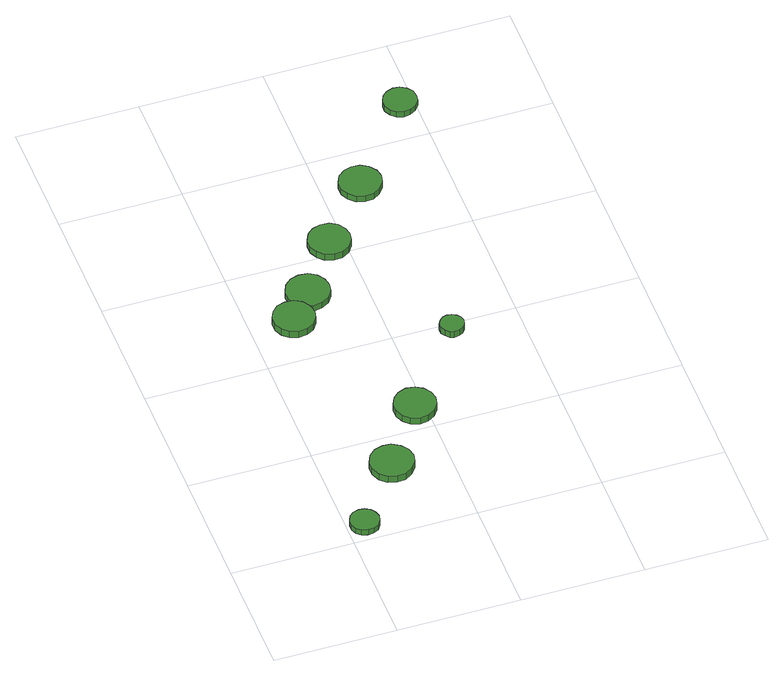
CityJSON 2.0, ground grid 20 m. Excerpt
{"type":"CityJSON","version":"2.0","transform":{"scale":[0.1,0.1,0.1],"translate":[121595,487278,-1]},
"CityObjects":{
"tree1":{"type":"SolitaryVegetationObject","attributes":{"function":"something"},"geometry":[{"type":"MultiSurface","lod":"1","boundaries":[[[0,1,2,3,4,5,6,7,8,9,10,11,12,13,14]],[[15,16,17,18,19,20,21,22,23,24,25,26,27,28,29]],[[0,29,28,1]],[[1,28,27,2]],[[2,27,26,3]],[[3,26,25,4]],[[4,25,24,5]],[[5,24,23,6]],[[6,23,22,7]],[[7,22,21,8]],[[8,21,20,9]],[[9,20,19,10]],[[10,19,18,11]],[[11,18,17,12]],[[12,17,16,13]],[[13,16,15,14]],[[14,15,29,0]]]}]},
"tree2":{"type":"SolitaryVegetationObject","attributes":{"function":"something"},"geometry":[{"type":"MultiSurface","lod":"1","boundaries":[[[30,31,32,33,34,35,36,37,38,39,40,41,42,43,44]],[[45,46,47,48,49,50,51,52,53,54,55,56,57,58,59]],[[30,59,58,31]],[[31,58,57,32]],[[32,57,56,33]],[[33,56,55,34]],[[34,55,54,35]],[[35,54,53,36]],[[36,53,52,37]],[[37,52,51,38]],[[38,51,50,39]],[[39,50,49,40]],[[40,49,48,41]],[[41,48,47,42]],[[42,47,46,43]],[[43,46,45,44]],[[44,45,59,30]]]}]},
"tree3":{"type":"SolitaryVegetationObject","attributes":{"function":"something"},"geometry":[{"type":"MultiSurface","lod":"1","boundaries":[[[60,61,62,63,64,65,66,67,68,69,70,71,72,73,74]],[[75,76,77,78,79,80,81,82,83,84,85,86,87,88,89]],[[60,89,88,61]],[[61,88,87,62]],[[62,87,86,63]],[[63,86,85,64]],[[64,85,84,65]],[[65,84,83,66]],[[66,83,82,67]],[[67,82,81,68]],[[68,81,80,69]],[[69,80,79,70]],[[70,79,78,71]],[[71,78,77,72]],[[72,77,76,73]],[[73,76,75,74]],[[74,75,89,60]]]}]},
"tree4":{"type":"SolitaryVegetationObject","attributes":{"function":"something"},"geometry":[{"type":"MultiSurface","lod":"1","boundaries":[[[90,91,92,93,94,95,96,97,98,99,100,101,102,103,104]],[[105,106,107,108,109,110,111,112,113,114,115,116,117,118,119]],[[90,119,118,91]],[[91,118,117,92]],[[92,117,116,93]],[[93,116,115,94]],[[94,115,114,95]],[[95,114,113,96]],[[96,113,112,97]],[[97,112,111,98]],[[98,111,110,99]],[[99,110,109,100]],[[100,109,108,101]],[[101,108,107,102]],[[102,107,106,103]],[[103,106,105,104]],[[104,105,119,90]]]}]},
"tree5":{"type":"SolitaryVegetationObject","attributes":{"function":"something"},"geometry":[{"type":"MultiSurface","lod":"1","boundaries":[[[120,121,122,123,124,125,126,127,128,129,130,131,132,133,134]],[[135,136,137,138,139,140,141,142,143,144,145,146,147,148,149]],[[120,149,148,121]],[[121,148,147,122]],[[122,147,146,123]],[[123,146,145,124]],[[124,145,144,125]],[[125,144,143,126]],[[126,143,142,127]],[[127,142,141,128]],[[128,141,140,129]],[[129,140,139,130]],[[130,139,138,131]],[[131,138,137,132]],[[132,137,136,133]],[[133,136,135,134]],[[134,135,149,120]]]}]},
"tree6":{"type":"SolitaryVegetationObject","attributes":{"function":"something"},"geometry":[{"type":"MultiSurface","lod":"1","boundaries":[[[150,151,152,153,154,155,156,157,158,159,160,161,162,163,164]],[[165,166,167,168,169,170,171,172,173,174,175,176,177,178,179]],[[150,179,178,151]],[[151,178,177,152]],[[152,177,176,153]],[[153,176,175,154]],[[154,175,174,155]],[[155,174,173,156]],[[156,173,172,157]],[[157,172,171,158]],[[158,171,170,159]],[[159,170,169,160]],[[160,169,168,161]],[[161,168,167,162]],[[162,167,166,163]],[[163,166,165,164]],[[164,165,179,150]]]}]},
"tree7":{"type":"SolitaryVegetationObject","attributes":{"function":"something"},"geometry":[{"type":"MultiSurface","lod":"1","boundaries":[[[180,181,182,183,184,185,186,187,188,189,190,191,192,193,194]],[[195,196,197,198,199,200,201,202,203,204,205,206,207,208,209]],[[180,209,208,181]],[[181,208,207,182]],[[182,207,206,183]],[[183,206,205,184]],[[184,205,204,185]],[[185,204,203,186]],[[186,203,202,187]],[[187,202,201,188]],[[188,201,200,189]],[[189,200,199,190]],[[190,199,198,191]],[[191,198,197,192]],[[192,197,196,193]],[[193,196,195,194]],[[194,195,209,180]]]}]},
"tree8":{"type":"SolitaryVegetationObject","attributes":{"function":"something"},"geometry":[{"type":"MultiSurface","lod":"1","boundaries":[[[210,211,212,213,214,215,216,217,218,219,220,221,222,223,224]],[[225,226,227,228,229,230,231,232,233,234,235,236,237,238,239]],[[210,239,238,211]],[[211,238,237,212]],[[212,237,236,213]],[[213,236,235,214]],[[214,235,234,215]],[[215,234,233,216]],[[216,233,232,217]],[[217,232,231,218]],[[218,231,230,219]],[[219,230,229,220]],[[220,229,228,221]],[[221,228,227,222]],[[222,227,226,223]],[[223,226,225,224]],[[224,225,239,210]]]}]},
"tree9":{"type":"SolitaryVegetationObject","attributes":{"function":"something"},"geometry":[{"type":"MultiSurface","lod":"1","boundaries":[[[240,241,242,243,244,245,246,247,248,249,250,251,252,253,254]],[[255,256,257,258,259,260,261,262,263,264,265,266,267,268,269]],[[240,269,268,241]],[[241,268,267,242]],[[242,267,266,243]],[[243,266,265,244]],[[244,265,264,245]],[[245,264,263,246]],[[246,263,262,247]],[[247,262,261,248]],[[248,261,260,249]],[[249,260,259,250]],[[250,259,258,251]],[[251,258,257,252]],[[252,257,256,253]],[[253,256,255,254]],[[254,255,269,240]]]}]}
},
"vertices":[
[52,33,17],[49,42,17],[44,50,17],[35,55,17],[26,56,17],[16,53,17],[9,47,17],[5,38,17],[5,28,17],[9,19,17],[16,13,17],[26,10,17],[35,11,17],[44,15,17],[49,23,17],[49,23,6],[44,15,6],[35,11,6],[26,10,6],[16,13,6],[9,19,6],[5,28,6],[5,38,6],[9,47,6],[16,53,6],[26,56,6],[35,55,6],[44,50,6],[49,42,6],[52,33,6],
[144,138,19],[141,152,19],[132,164,19],[119,172,19],[105,173,19],[91,169,19],[80,159,19],[74,145,19],[74,131,19],[80,117,19],[91,107,19],[105,103,19],[119,104,19],[132,112,19],[141,124,19],[141,124,6],[132,112,6],[119,104,6],[105,103,6],[91,107,6],[80,117,6],[74,131,6],[74,145,6],[80,159,6],[91,169,6],[105,173,6],[119,172,6],[132,164,6],[141,152,6],[144,138,6],
[101,475,26],[98,489,26],[90,501,26],[78,508,26],[64,509,26],[50,505,26],[40,495,26],[34,483,26],[34,468,26],[40,455,26],[50,446,26],[64,442,26],[78,443,26],[90,450,26],[98,462,26],[98,462,13],[90,450,13],[78,443,13],[64,442,13],[50,446,13],[40,455,13],[34,468,13],[34,483,13],[40,495,13],[50,505,13],[64,509,13],[78,508,13],[90,501,13],[98,489,13],[101,475,13],
[215,240,24],[212,254,24],[204,265,24],[192,272,24],[178,274,24],[164,269,24],[154,260,24],[148,247,24],[148,233,24],[154,220,24],[164,211,24],[178,206,24],[192,208,24],[204,215,24],[212,226,24],[212,226,11],[204,215,11],[192,208,11],[178,206,11],[164,211,11],[154,220,11],[148,233,11],[148,247,11],[154,260,11],[164,269,11],[178,274,11],[192,272,11],[204,265,11],[212,254,11],[215,240,11],
[142,524,24],[139,538,24],[131,550,24],[118,558,24],[103,559,24],[89,555,24],[78,545,24],[72,531,24],[72,517,24],[78,503,24],[89,494,24],[103,489,24],[118,491,24],[131,498,24],[139,510,24],[139,510,12],[131,498,12],[118,491,12],[103,489,12],[89,494,12],[78,503,12],[72,517,12],[72,531,12],[78,545,12],[89,555,12],[103,559,12],[118,558,12],[131,550,12],[139,538,12],[142,524,12],
[209,622,20],[206,635,20],[198,647,20],[186,654,20],[172,655,20],[158,651,20],[148,642,20],[142,629,20],[142,615,20],[148,602,20],[158,592,20],[172,588,20],[186,589,20],[198,596,20],[206,608,20],[206,608,7],[198,596,7],[186,589,7],[172,588,7],[158,592,7],[148,602,7],[142,615,7],[142,629,7],[148,642,7],[158,651,7],[172,655,7],[186,654,7],[198,647,7],[206,635,7],[209,622,7],
[311,385,23],[309,393,23],[304,399,23],[297,403,23],[289,404,23],[282,402,23],[276,396,23],[272,389,23],[272,381,23],[276,374,23],[282,368,23],[289,366,23],[297,367,23],[304,371,23],[309,377,23],[309,377,11],[304,371,11],[297,367,11],[289,366,11],[282,368,11],[276,374,11],[272,381,11],[272,389,11],[276,396,11],[282,402,11],[289,404,11],[297,403,11],[304,399,11],[309,393,11],[311,385,11],
[296,726,19],[293,739,19],[284,751,19],[272,758,19],[258,759,19],[245,755,19],[234,746,19],[228,733,19],[228,719,19],[234,706,19],[245,696,19],[258,692,19],[272,693,19],[284,700,19],[293,712,19],[293,712,7],[284,700,7],[272,693,7],[258,692,7],[245,696,7],[234,706,7],[228,719,7],[228,733,7],[234,746,7],[245,755,7],[258,759,7],[272,758,7],[284,751,7],[293,739,7],[296,726,7],
[404,873,18],[402,884,18],[395,893,18],[385,899,18],[374,900,18],[363,896,18],[355,889,18],[350,878,18],[350,867,18],[355,857,18],[363,849,18],[374,846,18],[385,847,18],[395,853,18],[402,862,18],[402,862,7],[395,853,7],[385,847,7],[374,846,7],[363,849,7],[355,857,7],[350,867,7],[350,878,7],[355,889,7],[363,896,7],[374,900,7],[385,899,7],[395,893,7],[402,884,7],[404,873,7]
]}
